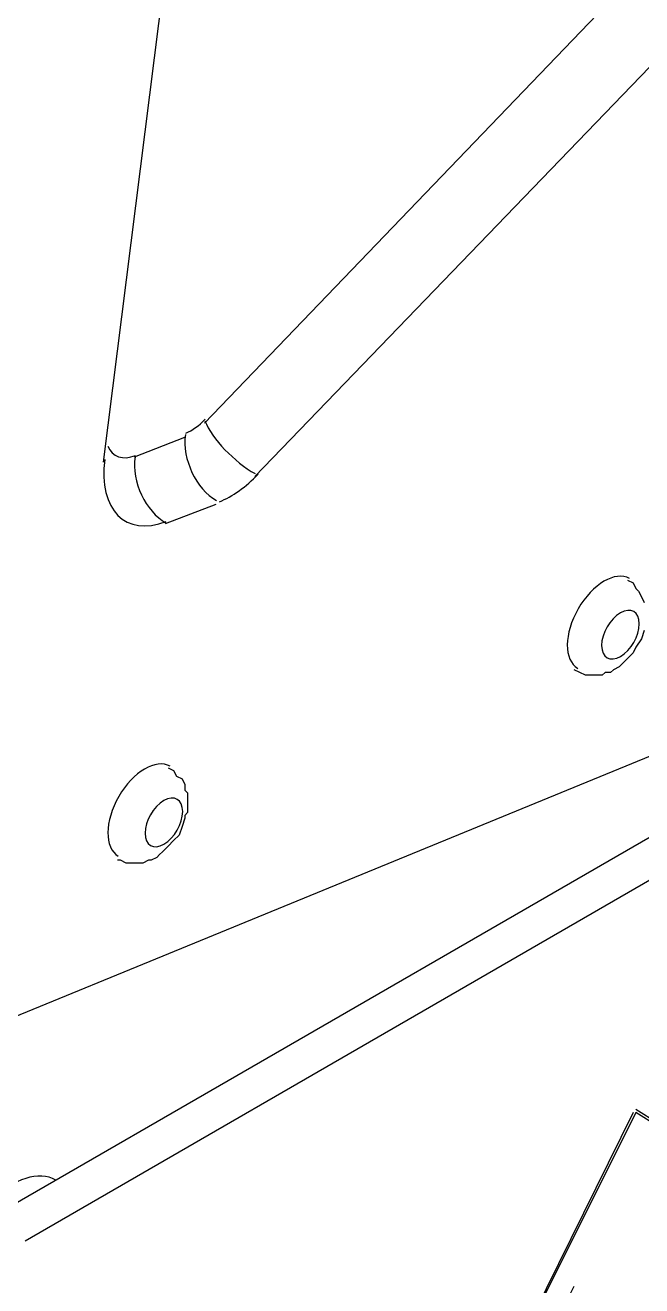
# Model space of a CAD drawing. Header units: inches. Extents: x 109 to 1721, y 29 to 669.
# Drawn here: x 1438.16 to 1442.74, y 306.85 to 316.22 of the extents above; entities that cross this region are included whole.
import ezdxf

# ---------------------------------------------------------------- set-up
doc = ezdxf.new("R2010")
doc.units = ezdxf.units.IN
doc.header["$LTSCALE"] = 0.03937
doc.header["$MEASUREMENT"] = 0
doc.layers.add('PDF3_Geometría', color=7, linetype='Continuous')

# ---------------------------------------------------------------- blocks, each defined once
blk = doc.blocks.new('OH3A1-1$-$ASSY$$CENTER$TUB_-_v2$-$copia1')
at = {"layer": 'PDF3_Geometría', "lineweight": -3}
for points in [[(16.23835, 8.80918), (16.28918, 9.2125)], [(16.26835, 8.82084), (16.51417, 9.07667)], [(16.28335, 8.80501), (16.53167, 9.0625)], [(16.67084, 8.8325), (16.21169, 8.64418)], [(16.24751, 8.81084), (16.26251, 8.81667)], [(16.62167, 8.8125), (16.21502, 8.57751)], [(16.27168, 8.79667), (16.25668, 8.79084)], [(16.545, 8.78083), (16.20418, 8.58417), (16.16002, 8.50751), (16.16002, 8.36751)], [(16.39418, 8.77417), (16.39585, 8.77334), (16.39668, 8.77167), (16.39751, 8.77084), (16.39835, 8.76917), (16.39918, 8.76751)], [(16.39918, 8.75917), (16.39835, 8.75667), (16.39668, 8.75417), (16.39585, 8.75251), (16.39418, 8.75084), (16.39335, 8.75001), (16.39251, 8.74917), (16.39168, 8.74834), (16.39001, 8.74751), (16.38918, 8.74667), (16.38751, 8.74667), (16.38668, 8.74584), (16.38501, 8.74584), (16.38335, 8.74584), (16.38168, 8.74584), (16.38001, 8.74667), (16.37835, 8.74751)], [(16.25751, 8.71834), (16.25918, 8.71751), (16.26001, 8.71584), (16.26168, 8.71501), (16.26251, 8.71334), (16.26251, 8.71167), (16.26334, 8.71084), (16.26334, 8.70917), (16.26334, 8.70834), (16.26334, 8.70667), (16.26334, 8.70501), (16.26251, 8.70417), (16.26251, 8.70334), (16.26168, 8.70084), (16.26084, 8.69834), (16.25918, 8.69667), (16.25751, 8.69501), (16.25668, 8.69417), (16.25584, 8.69334), (16.25501, 8.69251), (16.25418, 8.69167), (16.25251, 8.69084), (16.25168, 8.69084), (16.25001, 8.69001), (16.24834, 8.69001), (16.24668, 8.69001), (16.24501, 8.69001), (16.24334, 8.69084), (16.24251, 8.69084)], [(16.41334, 8.63167), (16.40334, 8.61167), (16.39668, 8.61584), (16.36251, 8.54751), (16.36835, 8.54417), (16.37835, 8.56417)], [(16.41334, 8.63167), (16.40334, 8.61251), (16.39668, 8.61667)], [(16.39584, 8.61584), (16.36251, 8.54834), (16.36084, 8.54501), (16.35918, 8.54167), (16.35835, 8.53917), (16.35751, 8.53584), (16.35668, 8.53251), (16.35585, 8.52917), (16.35501, 8.52667), (16.35501, 8.52334), (16.35418, 8.52084), (16.35418, 8.51751), (16.35418, 8.51501), (16.35501, 8.51251), (16.35501, 8.51001), (16.35585, 8.50751), (16.35668, 8.50501), (16.35751, 8.50334)], [(16.39668, 8.61584), (16.39668, 8.61584)], [(16.39668, 8.61584), (16.39668, 8.61584)]]:
    blk.add_lwpolyline(points, dxfattribs=at)
for points in [[(16.26283, 8.81789), (16.26474, 8.81867), (16.26671, 8.82008), (16.26852, 8.82197)], [(16.2685, 8.82152), (16.2706, 8.81621), (16.27726, 8.80918), (16.28339, 8.80581)], [(16.23955, 8.81399), (16.24094, 8.81076), (16.24409, 8.8097), (16.24783, 8.81122)], [(16.26268, 8.81748), (16.26167, 8.81004), (16.26581, 8.80122), (16.27193, 8.79779)], [(16.23869, 8.81005), (16.23676, 8.79506), (16.24493, 8.7868), (16.25694, 8.79161)], [(16.24768, 8.81081), (16.24667, 8.80338), (16.25081, 8.79456), (16.25693, 8.79112)], [(16.27277, 8.79744), (16.27668, 8.79901), (16.28068, 8.80185), (16.28436, 8.80569)], [(16.3948, 8.77461), (16.39062, 8.77702), (16.38377, 8.773), (16.37952, 8.76563)], [(16.37952, 8.76563), (16.37526, 8.75826), (16.3752, 8.75032), (16.37939, 8.74791)], [(16.3977, 8.76115), (16.3977, 8.76472), (16.39518, 8.76617), (16.39209, 8.76439)], [(16.39209, 8.76439), (16.38899, 8.76261), (16.38649, 8.75827), (16.38649, 8.7547)], [(16.3921, 8.75145), (16.3952, 8.75324), (16.3977, 8.75758), (16.3977, 8.76115)], [(16.38649, 8.7547), (16.38649, 8.75112), (16.38901, 8.74967), (16.3921, 8.75145)], [(16.25813, 8.71877), (16.25395, 8.72119), (16.24711, 8.71717), (16.24285, 8.7098)], [(16.24285, 8.7098), (16.23859, 8.70242), (16.23853, 8.69449), (16.24272, 8.69207)], [(16.26187, 8.70532), (16.26186, 8.70889), (16.25935, 8.71034), (16.25625, 8.70856)], [(16.25625, 8.70856), (16.25316, 8.70678), (16.25065, 8.70243), (16.25066, 8.69886)], [(16.25627, 8.69562), (16.25936, 8.6974), (16.26187, 8.70174), (16.26187, 8.70532)], [(16.25066, 8.69886), (16.25066, 8.69529), (16.25317, 8.69384), (16.25627, 8.69562)], [(16.22411, 8.59568), (16.21915, 8.59868), (16.21163, 8.59623), (16.20495, 8.58943)]]:
    blk.add_open_spline(points, degree=3, dxfattribs=at)

msp = doc.modelspace()

# ---------------------------------------------------------------- block references
at = {"xscale": 25, "yscale": 25, "zscale": 25}
msp.add_blockref('OH3A1-1$-$ASSY$$CENTER$TUB_-_v2$-$copia1', (1032.7797, 92.7401), dxfattribs=at)

doc.saveas('drawing.dxf')
